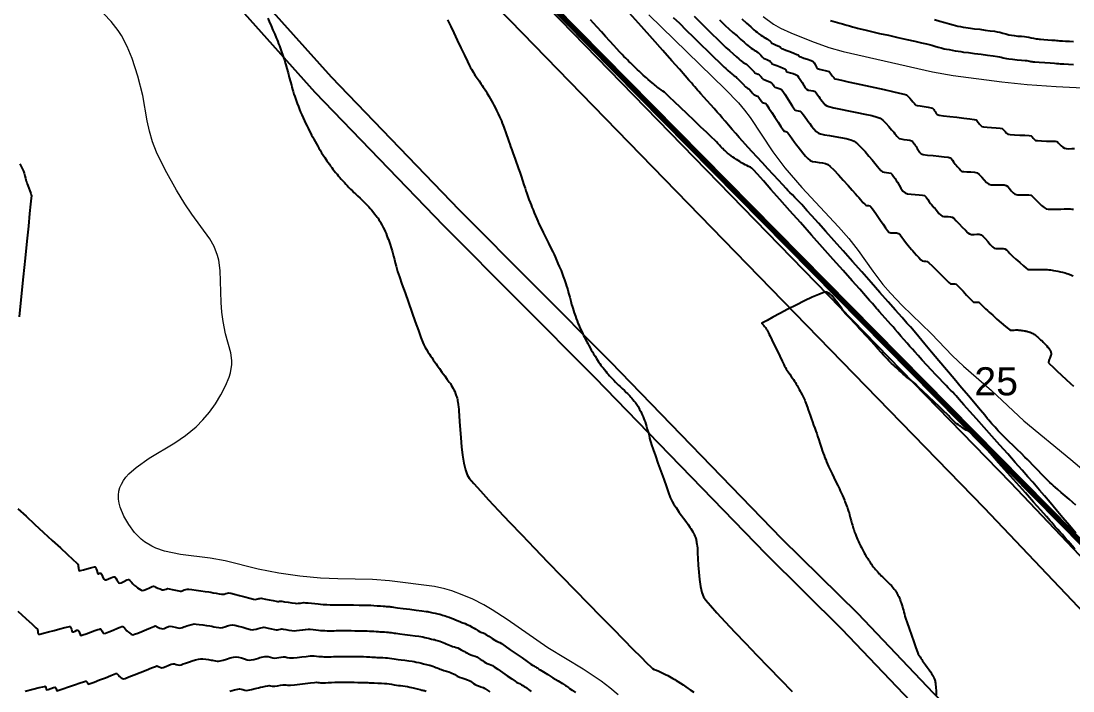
# Model space of a CAD drawing. Extents: x 27 to 849, y 0 to 853.
# Drawn here: x 122.7 to 312.8, y 187.6 to 308.7 of the extents above; entities that cross this region are included whole.
import ezdxf
from ezdxf.enums import TextEntityAlignment as Align

# ---------------------------------------------------------------- set-up
doc = ezdxf.new("R2010")
doc.units = 0
doc.header["$LTSCALE"] = 2
for name, color, linetype in [('ARQ - PORTAS E ESQUADRIAS 1-50', 2, 'Continuous'), ('Curva 1 m', 5, 'Continuous'), ('Curva Mestra', 1, 'Continuous'), ('TRA_Trecho_Rodoviario_L', 7, 'Continuous'), ('TXT - TEXTO 01', 142, 'Continuous')]:
    doc.layers.add(name, color=color, linetype=linetype)
doc.styles.add('ARIAL', font='arial.ttf')

msp = doc.modelspace()

# ---------------------------------------------------------------- linework, layer by layer
at = {"layer": 'ARQ - PORTAS E ESQUADRIAS 1-50', "const_width": 1}
msp.add_lwpolyline([(619.66, 64.96), (532.95, 53.73), (488.22, 57.38), (464.07, 66.69), (452.24, 74.7), (148.79, 382.23), (76.61, 469.9), (65.46, 493.56), (62.14, 582.82), (440.6, 808.53), (802.5, 491.86), (619.66, 64.96)], close=True, dxfattribs=at)
at = {"layer": 'Curva 1 m', "linetype": 'Continuous', "lineweight": -3}
for points, elevation in [([(313.31, 221.24), (312.78, 221.71), (312.13, 222.28), (311.42, 222.89), (310.71, 223.5), (310.08, 224.04), (309.58, 224.47), (309.28, 224.74), (308.99, 225), (308.66, 225.31), (308.32, 225.64), (307.99, 225.96), (307.71, 226.23), (307.45, 226.5), (307.06, 226.9), (306.58, 227.41), (306.05, 227.96), (305.52, 228.52), (305.02, 229.04), (304.61, 229.46), (304.14, 229.92), (303.49, 230.55), (302.75, 231.26), (302, 231.99), (301.31, 232.66), (300.75, 233.19), (300.42, 233.52), (300.1, 233.85), (299.71, 234.25), (299.32, 234.67), (298.97, 235.04), (298.73, 235.31), (298.47, 235.6), (298.17, 235.93), (297.88, 236.27), (297.63, 236.57), (297.4, 236.84), (296.88, 237.46), (296.1, 238.38), (295.12, 239.56), (293.97, 240.93), (292.7, 242.45), (291.35, 244.05), (289.97, 245.7), (288.59, 247.33), (287.28, 248.89), (286.06, 250.34), (284.99, 251.61), (284.1, 252.65), (283.44, 253.42), (282.82, 254.13), (281.92, 255.15), (280.77, 256.45), (279.43, 257.97), (277.93, 259.67), (276.32, 261.48), (274.65, 263.37), (272.95, 265.28), (271.27, 267.17), (269.66, 268.98), (268.15, 270.67), (266.8, 272.18), (265.65, 273.48), (264.74, 274.5), (264.11, 275.2), (263.81, 275.53), (263.44, 275.92), (263.02, 276.35), (262.56, 276.82), (262.1, 277.28), (261.67, 277.71), (261.31, 278.09), (260.97, 278.46), (260.38, 279.09), (259.6, 279.93), (258.68, 280.91), (257.7, 281.98), (256.69, 283.06), (255.72, 284.11), (254.85, 285.06), (254.14, 285.84), (253.63, 286.39), (253.11, 286.98), (252.52, 287.65), (251.89, 288.39), (251.24, 289.14), (250.59, 289.89), (249.98, 290.6), (249.44, 291.23), (248.99, 291.75), (248.52, 292.27), (247.96, 292.9), (247.34, 293.59), (246.7, 294.3), (246.1, 294.96), (245.58, 295.54), (245.19, 295.98), (244.96, 296.24), (244.73, 296.51), (244.47, 296.82), (244.19, 297.15), (243.93, 297.47), (243.7, 297.74), (243.42, 298.05), (242.73, 298.83), (241.68, 300.01), (240.32, 301.55), (238.69, 303.39), (236.84, 305.48), (234.82, 307.75), (232.68, 310.16)], 24), ([(167.28, 309.24), (167.56, 308.62), (167.89, 307.87), (168.23, 307.07), (168.55, 306.32), (168.81, 305.7), (168.96, 305.32), (169.09, 305), (169.24, 304.62), (169.39, 304.22), (169.53, 303.85), (169.65, 303.52), (169.78, 303.15), (169.95, 302.67), (170.13, 302.14), (170.3, 301.62), (170.44, 301.18), (170.56, 300.77), (170.74, 300.12), (170.95, 299.34), (171.17, 298.51), (171.38, 297.74), (171.55, 297.12), (171.65, 296.74), (171.76, 296.37), (171.89, 295.95), (172.02, 295.51), (172.16, 295.1), (172.28, 294.74), (172.42, 294.34), (172.61, 293.82), (172.83, 293.25), (173.04, 292.7), (173.23, 292.24), (173.43, 291.78), (173.68, 291.23), (173.95, 290.66), (174.19, 290.14), (174.39, 289.74), (174.57, 289.37), (174.78, 288.95), (175, 288.51), (175.22, 288.1), (175.41, 287.74), (175.6, 287.38), (175.84, 286.96), (176.08, 286.52), (176.32, 286.1), (176.53, 285.74), (176.75, 285.37), (177.03, 284.92), (177.31, 284.47), (177.58, 284.05), (177.78, 283.74), (177.97, 283.46), (178.18, 283.15), (178.42, 282.82), (178.64, 282.5), (178.84, 282.24), (179.04, 281.97), (179.29, 281.65), (179.55, 281.32), (179.81, 281.01), (180.03, 280.74), (180.26, 280.47), (180.54, 280.15), (180.84, 279.82), (181.13, 279.51), (181.38, 279.24), (181.64, 278.97), (181.94, 278.65), (182.27, 278.32), (182.59, 278.01), (182.86, 277.74), (183.14, 277.47), (183.53, 277.1), (183.97, 276.68), (184.4, 276.27), (184.76, 275.93), (185, 275.7), (185.25, 275.45), (185.54, 275.15), (185.82, 274.84), (186.06, 274.57), (186.31, 274.27), (186.61, 273.88), (186.89, 273.53), (187.07, 273.29), (187.22, 273.07), (187.39, 272.8), (187.53, 272.57), (187.68, 272.3), (187.92, 271.86), (188.17, 271.37), (188.37, 270.97), (188.51, 270.66), (188.66, 270.3), (188.82, 269.92), (188.96, 269.55), (189.09, 269.24), (189.22, 268.86), (189.4, 268.33), (189.59, 267.74), (189.77, 267.17), (189.92, 266.68), (190.04, 266.2), (190.18, 265.62), (190.32, 265), (190.47, 264.4), (190.6, 263.9), (190.76, 263.43), (191.09, 262.48), (191.55, 261.17), (192.1, 259.6), (192.71, 257.87), (193.34, 256.09), (193.96, 254.37), (194.52, 252.81), (194.98, 251.52), (195.32, 250.61), (195.49, 250.19), (195.69, 249.81), (195.95, 249.37), (196.24, 248.93), (196.5, 248.53), (196.7, 248.23), (196.93, 247.88), (197.19, 247.48), (197.46, 247.08), (197.7, 246.74), (197.92, 246.43), (198.3, 245.91), (198.77, 245.26), (199.28, 244.58), (199.74, 243.94), (200.1, 243.45), (200.29, 243.18), (200.45, 242.92), (200.63, 242.62), (200.81, 242.31), (200.94, 242.04), (201.08, 241.73), (201.23, 241.35), (201.36, 241), (201.44, 240.76), (201.5, 240.54), (201.56, 240.29), (201.61, 240.07), (201.65, 239.81), (201.71, 239.4), (201.76, 238.95), (201.81, 238.57), (201.84, 238.21), (201.88, 237.41), (201.95, 236.28), (202.04, 234.9), (202.17, 233.37), (202.32, 231.78), (202.51, 230.23), (202.74, 228.8), (203.01, 227.59), (203.33, 226.69), (203.72, 226.12), (204.53, 225.14), (205.71, 223.81), (207.21, 222.17), (208.99, 220.26), (210.99, 218.14), (213.18, 215.84), (215.5, 213.43), (217.91, 210.93), (220.36, 208.41), (222.81, 205.9), (225.2, 203.45), (227.49, 201.12), (229.64, 198.93), (231.59, 196.95), (233.3, 195.22), (234.73, 193.79), (235.82, 192.69), (236.53, 191.99), (236.81, 191.72), (237.14, 191.54), (237.55, 191.37), (237.97, 191.21), (238.32, 191.06), (238.69, 190.88), (239.15, 190.64), (239.59, 190.41), (239.92, 190.24), (240.2, 190.08), (240.52, 189.89), (240.85, 189.69), (241.12, 189.53), (241.42, 189.34), (241.86, 189.05), (242.37, 188.72), (242.88, 188.39), (243.29, 188.11), (243.65, 187.86), (244.27, 187.44)], 24), ([(199.79, 308.91), (199.96, 308.54), (200.35, 307.73), (200.89, 306.6), (201.53, 305.27), (202.19, 303.88), (202.82, 302.56), (203.37, 301.43), (203.76, 300.62), (203.94, 300.25), (204.09, 299.99), (204.27, 299.69), (204.45, 299.4), (204.61, 299.15), (204.8, 298.86), (205.12, 298.41), (205.48, 297.9), (205.82, 297.42), (206.06, 297.07), (206.25, 296.78), (206.47, 296.44), (206.7, 296.09), (206.91, 295.75), (207.09, 295.45), (207.27, 295.13), (207.5, 294.74), (207.74, 294.31), (207.96, 293.89), (208.15, 293.53), (208.37, 293.11), (208.65, 292.55), (208.94, 291.94), (209.2, 291.4), (209.37, 291.03), (209.51, 290.68), (209.68, 290.27), (209.84, 289.86), (209.98, 289.51), (210.09, 289.19), (210.25, 288.71), (210.45, 288.13), (210.65, 287.51), (210.85, 286.93), (211.02, 286.45), (211.18, 286.01), (211.4, 285.41), (211.65, 284.71), (211.93, 283.96), (212.19, 283.23), (212.43, 282.57), (212.62, 282.03), (212.83, 281.42), (213.07, 280.68), (213.33, 279.89), (213.58, 279.14), (213.79, 278.5), (213.94, 278.03), (214.11, 277.57), (214.3, 277.03), (214.5, 276.47), (214.7, 275.93), (214.87, 275.47), (215.03, 275.07), (215.23, 274.58), (215.45, 274.04), (215.69, 273.49), (215.91, 272.97), (216.1, 272.53), (216.31, 272.09), (216.66, 271.38), (217.09, 270.5), (217.56, 269.54), (218.04, 268.57), (218.47, 267.69), (218.81, 266.98), (219.03, 266.53), (219.23, 266.07), (219.48, 265.51), (219.74, 264.91), (219.98, 264.35), (220.17, 263.88), (220.29, 263.6), (220.41, 263.29), (220.55, 262.92), (220.69, 262.56), (220.8, 262.25), (220.9, 261.97), (221.03, 261.61), (221.16, 261.21), (221.29, 260.82), (221.4, 260.49), (221.51, 260.11), (221.67, 259.51), (221.86, 258.8), (222.05, 258.1), (222.21, 257.51), (222.31, 257.16), (222.41, 256.81), (222.53, 256.41), (222.66, 256), (222.77, 255.66), (222.88, 255.36), (223.02, 254.97), (223.19, 254.54), (223.35, 254.13), (223.49, 253.78), (223.64, 253.44), (223.83, 253.03), (224.03, 252.6), (224.21, 252.21), (224.35, 251.91), (224.53, 251.56), (224.73, 251.16), (224.94, 250.75), (225.12, 250.41), (225.31, 250.06), (225.53, 249.66), (225.76, 249.25), (225.96, 248.91), (226.18, 248.55), (226.44, 248.13), (226.7, 247.72), (226.9, 247.41), (227.08, 247.15), (227.29, 246.84), (227.51, 246.54), (227.69, 246.28), (227.89, 246.03), (228.13, 245.72), (228.38, 245.42), (228.59, 245.16), (228.81, 244.9), (229.08, 244.6), (229.36, 244.29), (229.6, 244.03), (229.85, 243.78), (230.15, 243.47), (230.45, 243.17), (230.71, 242.91), (230.97, 242.66), (231.34, 242.31), (231.74, 241.93), (232.09, 241.6), (232.31, 241.38), (232.5, 241.19), (232.72, 240.97), (232.93, 240.74), (233.11, 240.54), (233.3, 240.31), (233.53, 240.02), (233.73, 239.75), (233.87, 239.57), (233.98, 239.41), (234.11, 239.21), (234.21, 239.03), (234.33, 238.83), (234.5, 238.5), (234.69, 238.14), (234.84, 237.83), (234.97, 237.54), (235.12, 237.19), (235.26, 236.84), (235.38, 236.53), (235.48, 236.25), (235.61, 235.86), (235.76, 235.41), (235.89, 234.98), (236, 234.62), (236.1, 234.26), (236.2, 233.82), (236.31, 233.35), (236.42, 232.91), (236.52, 232.53), (236.66, 232.12), (236.94, 231.29), (237.34, 230.15), (237.82, 228.79), (238.34, 227.34), (238.85, 225.89), (239.33, 224.55), (239.74, 223.42), (240.03, 222.62), (240.18, 222.25), (240.38, 221.89), (240.64, 221.47), (240.89, 221.07), (241.09, 220.78), (241.26, 220.52), (241.46, 220.21), (241.66, 219.91), (241.84, 219.66), (242.04, 219.37), (242.4, 218.89), (242.83, 218.3), (243.26, 217.71), (243.6, 217.24), (243.78, 216.99), (243.95, 216.72), (244.13, 216.41), (244.27, 216.13), (244.37, 215.91), (244.49, 215.62), (244.58, 215.35), (244.65, 215.18), (244.69, 215.01), (244.74, 214.82), (244.77, 214.66), (244.8, 214.46), (244.84, 214.16), (244.89, 213.82), (244.93, 213.54), (244.94, 213.22), (244.97, 212.53), (245.02, 211.55), (245.09, 210.37), (245.2, 209.09), (245.34, 207.78), (245.53, 206.54), (245.77, 205.46), (246.06, 204.63), (246.46, 204.04), (247.28, 203.06), (248.46, 201.74), (249.95, 200.13), (251.68, 198.29), (253.61, 196.27), (255.67, 194.12), (257.81, 191.92), (259.96, 189.71), (262.09, 187.54)], 23), ([(313.34, 216.15), (312.18, 217.52), (310.99, 218.95), (309.8, 220.36), (308.68, 221.69), (307.66, 222.9), (306.8, 223.91), (306.15, 224.67), (305.55, 225.36), (304.69, 226.34), (303.62, 227.55), (302.38, 228.94), (301.03, 230.47), (299.61, 232.07), (298.17, 233.69), (296.75, 235.28), (295.41, 236.8), (294.18, 238.17), (293.12, 239.36), (292.28, 240.3), (291.69, 240.95), (291.42, 241.26), (291.09, 241.61), (290.69, 242.01), (290.28, 242.43), (289.88, 242.83), (289.55, 243.18), (289.25, 243.49), (288.73, 244.05), (288.04, 244.79), (287.25, 245.64), (286.42, 246.54), (285.59, 247.43), (284.84, 248.25), (284.22, 248.93), (283.79, 249.4), (283.34, 249.91), (282.83, 250.5), (282.27, 251.14), (281.71, 251.79), (281.18, 252.41), (280.7, 252.96), (280.3, 253.42), (279.9, 253.87), (279.4, 254.43), (278.86, 255.03), (278.33, 255.62), (277.86, 256.15), (277.49, 256.55), (277.29, 256.78), (277.07, 257.04), (276.81, 257.35), (276.56, 257.65), (276.34, 257.91), (276.06, 258.23), (275.35, 259.03), (274.28, 260.24), (272.9, 261.79), (271.28, 263.61), (269.48, 265.64), (267.56, 267.81), (265.57, 270.04), (263.59, 272.28), (261.66, 274.44), (259.86, 276.47), (258.24, 278.29), (256.86, 279.83), (255.78, 281.03), (255.07, 281.81), (254.79, 282.12), (254.52, 282.29), (254.19, 282.45), (253.86, 282.61), (253.57, 282.75), (253.28, 282.91), (252.94, 283.11), (252.59, 283.31), (252.3, 283.49), (252.01, 283.68), (251.67, 283.91), (251.34, 284.14), (251.05, 284.35), (250.76, 284.58), (250.41, 284.86), (250.1, 285.13), (249.9, 285.3), (249.73, 285.46), (249.54, 285.65), (249.37, 285.81), (249.2, 286), (248.94, 286.29), (248.65, 286.61), (248.4, 286.87), (248.13, 287.14), (247.51, 287.73), (246.62, 288.58), (245.53, 289.62), (244.33, 290.76), (243.09, 291.95), (241.89, 293.09), (240.8, 294.13), (239.9, 294.97), (239.27, 295.57), (238.99, 295.83), (238.71, 296.04), (238.37, 296.29), (238.04, 296.53), (237.81, 296.7), (237.62, 296.85), (237.4, 297.02), (237.18, 297.2), (236.99, 297.35), (236.76, 297.56), (236.42, 297.85), (236.06, 298.16), (235.76, 298.42), (235.5, 298.65), (235.16, 298.95), (234.79, 299.3), (234.43, 299.63), (234.13, 299.91), (233.84, 300.18), (233.51, 300.49), (233.16, 300.83), (232.84, 301.14), (232.56, 301.41), (232.29, 301.68), (231.98, 301.99), (231.66, 302.32), (231.35, 302.64), (231.09, 302.91), (230.85, 303.17), (230.4, 303.66), (229.81, 304.31), (229.12, 305.09), (228.36, 305.92), (227.59, 306.78), (226.85, 307.59), (226.19, 308.32), (225.65, 308.91)], 23), ([(240.59, 309.38), (241.7, 308.3), (242.94, 307.08), (244.26, 305.79), (245.58, 304.5), (246.83, 303.28), (247.94, 302.19), (248.85, 301.31), (249.48, 300.69), (249.78, 300.4), (250.08, 300.12), (250.46, 299.78), (250.85, 299.44), (251.16, 299.16), (251.31, 299.03), (251.44, 298.93), (251.59, 298.82), (251.69, 298.75), (251.82, 298.68), (251.94, 298.6), (252.15, 298.39), (252.61, 297.91), (253.16, 297.34), (253.63, 296.85), (253.86, 296.62), (254.05, 296.54), (254.24, 296.45), (254.39, 296.28), (254.65, 295.95), (254.93, 295.61), (255.13, 295.41), (255.36, 295.31), (255.65, 295.22), (255.88, 295.11), (256.06, 294.9), (256.3, 294.56), (256.54, 294.22), (256.7, 294.02), (256.89, 293.94), (257.13, 293.88), (257.32, 293.79), (257.5, 293.55), (257.87, 292.99), (258.39, 292.2), (258.96, 291.31), (259.54, 290.41), (260.05, 289.63), (260.42, 289.07), (260.59, 288.84), (260.74, 288.78), (260.95, 288.75), (261.11, 288.69), (261.28, 288.48), (261.63, 288.02), (262.06, 287.43), (262.49, 286.84), (262.85, 286.37), (263.15, 285.98), (263.55, 285.46), (264, 284.88), (264.47, 284.32), (264.92, 283.84), (265.32, 283.53), (265.76, 283.35), (266.31, 283.24), (266.93, 283.16), (267.54, 283.08), (268.1, 282.96), (268.54, 282.8), (268.96, 282.45), (269.62, 281.8), (270.43, 280.94), (271.31, 279.98), (272.17, 279.02), (272.93, 278.16), (273.52, 277.5), (273.83, 277.14), (274.13, 276.8), (274.5, 276.37), (274.87, 275.94), (275.18, 275.6), (275.36, 275.43), (275.59, 275.37), (275.88, 275.35), (276.11, 275.3), (276.28, 275.12), (276.56, 274.79), (276.88, 274.36), (277.19, 273.94), (277.45, 273.59), (277.7, 273.22), (278.06, 272.65), (278.49, 271.98), (278.92, 271.34), (279.3, 270.83), (279.56, 270.56), (279.93, 270.46), (280.43, 270.44), (280.93, 270.42), (281.31, 270.32), (281.58, 270.08), (281.9, 269.66), (282.24, 269.18), (282.54, 268.74), (282.77, 268.43), (283.02, 268.13), (283.31, 267.79), (283.61, 267.45), (283.86, 267.17), (284.14, 266.86), (284.53, 266.42), (284.96, 265.95), (285.33, 265.57), (285.56, 265.38), (285.84, 265.33), (286.19, 265.33), (286.47, 265.28), (286.76, 265.03), (287.35, 264.46), (288.13, 263.68), (288.98, 262.84), (289.76, 262.06), (290.37, 261.48), (290.66, 261.23), (290.9, 261.19), (291.19, 261.19), (291.48, 261.2), (291.71, 261.15), (291.95, 260.94), (292.39, 260.48), (292.97, 259.87), (293.58, 259.2), (294.15, 258.59), (294.59, 258.13), (294.82, 257.93), (295.11, 257.89), (295.48, 257.91), (295.78, 257.88), (295.98, 257.72), (296.3, 257.42), (296.67, 257.05), (297.04, 256.68), (297.35, 256.38), (297.7, 256.07), (298.31, 255.53), (299.07, 254.86), (299.87, 254.16), (300.6, 253.53), (301.14, 253.07), (301.38, 252.88), (301.55, 252.86), (301.76, 252.86), (301.95, 252.87), (302.2, 252.87), (302.52, 252.88), (302.72, 252.88), (302.87, 252.88), (303.02, 252.87), (303.16, 252.86), (303.37, 252.84), (303.56, 252.81), (303.76, 252.78), (304.01, 252.74), (304.2, 252.7), (304.33, 252.67), (304.49, 252.64), (304.62, 252.6), (304.84, 252.54), (305.01, 252.49), (305.09, 252.46), (305.18, 252.43), (305.31, 252.37), (305.47, 252.29), (305.58, 252.23), (305.73, 252.14), (305.85, 252.06), (306.03, 251.93), (306.27, 251.73), (306.49, 251.56), (306.72, 251.36), (306.98, 251.12), (307.17, 250.95), (307.29, 250.83), (307.43, 250.7), (307.55, 250.58), (307.66, 250.46), (307.79, 250.32), (307.9, 250.2), (308.07, 250), (308.3, 249.73), (308.45, 249.57), (308.54, 249.44), (308.63, 249.32), (308.71, 249.17), (308.76, 249.06), (308.79, 249), (308.81, 248.94), (308.84, 248.81), (308.86, 248.69), (308.86, 248.63), (308.86, 248.57), (308.85, 248.46), (308.83, 248.32), (308.78, 248.16), (308.72, 247.96), (308.64, 247.77), (308.53, 247.52), (308.46, 247.37), (308.43, 247.24), (308.41, 247.13), (308.41, 247.07), (308.41, 247.01), (308.42, 246.94), (308.43, 246.88), (308.63, 246.69), (309.16, 246.2), (309.9, 245.51), (310.75, 244.71), (311.61, 243.91), (312.36, 243.21), (312.89, 242.71)], 26), ([(244.34, 309.57), (245.45, 308.48), (246.57, 307.39), (247.61, 306.36), (248.51, 305.47), (249.21, 304.8), (249.61, 304.41), (250.11, 303.95), (250.73, 303.39), (251.38, 302.81), (251.99, 302.27), (252.45, 301.86), (252.69, 301.65), (252.94, 301.46), (253.23, 301.25), (253.44, 301.1), (253.6, 301.01), (253.79, 300.91), (253.94, 300.81), (254.12, 300.63), (254.45, 300.28), (254.83, 299.87), (255.18, 299.52), (255.38, 299.32), (255.62, 299.21), (255.9, 299.1), (256.13, 298.98), (256.28, 298.82), (256.45, 298.6), (256.63, 298.37), (256.8, 298.2), (257.1, 298.06), (257.55, 297.9), (258.01, 297.74), (258.3, 297.6), (258.45, 297.43), (258.61, 297.19), (258.76, 296.96), (258.92, 296.79), (259.16, 296.68), (259.52, 296.58), (259.89, 296.46), (260.17, 296.33), (260.37, 296.06), (260.73, 295.52), (261.17, 294.82), (261.64, 294.07), (262.08, 293.38), (262.42, 292.85), (262.61, 292.61), (262.84, 292.52), (263.13, 292.46), (263.43, 292.41), (263.65, 292.32), (263.84, 292.12), (264.11, 291.77), (264.41, 291.34), (264.71, 290.92), (264.96, 290.58), (265.24, 290.22), (265.59, 289.74), (266, 289.22), (266.42, 288.76), (266.81, 288.44), (267.21, 288.31), (267.9, 288.16), (268.79, 288.01), (269.79, 287.85), (270.82, 287.67), (271.8, 287.47), (272.65, 287.24), (273.27, 286.98), (273.87, 286.54), (274.56, 285.88), (275.27, 285.11), (275.94, 284.32), (276.53, 283.6), (276.98, 283.05), (277.23, 282.74), (277.49, 282.43), (277.79, 282.05), (278.1, 281.69), (278.38, 281.46), (278.71, 281.37), (279.13, 281.33), (279.56, 281.29), (279.88, 281.19), (280.14, 280.96), (280.41, 280.61), (280.67, 280.23), (280.88, 279.91), (281.09, 279.58), (281.39, 279.06), (281.73, 278.49), (282.1, 277.98), (282.47, 277.64), (282.9, 277.5), (283.55, 277.41), (284.29, 277.36), (285.02, 277.31), (285.62, 277.26), (285.97, 277.17), (286.27, 276.89), (286.58, 276.48), (286.86, 276.05), (287.06, 275.75), (287.25, 275.53), (287.47, 275.27), (287.69, 275.02), (287.89, 274.81), (288.07, 274.59), (288.31, 274.28), (288.6, 273.95), (288.89, 273.66), (289.16, 273.46), (289.47, 273.38), (289.86, 273.37), (290.28, 273.37), (290.67, 273.35), (290.99, 273.28), (291.27, 273.06), (291.71, 272.63), (292.25, 272.07), (292.82, 271.46), (293.37, 270.9), (293.82, 270.46), (294.13, 270.24), (294.49, 270.16), (294.94, 270.16), (295.42, 270.17), (295.88, 270.17), (296.23, 270.09), (296.54, 269.85), (296.95, 269.41), (297.41, 268.87), (297.87, 268.34), (298.27, 267.9), (298.56, 267.67), (298.89, 267.6), (299.31, 267.6), (299.77, 267.62), (300.18, 267.63), (300.48, 267.57), (300.78, 267.37), (301.09, 267.06), (301.39, 266.73), (301.66, 266.45), (301.97, 266.16), (302.52, 265.66), (303.19, 265.07), (303.85, 264.49), (304.39, 264.04), (304.68, 263.83), (304.93, 263.78), (305.24, 263.78), (305.55, 263.79), (305.82, 263.8), (306.16, 263.8), (306.65, 263.81), (307.1, 263.82), (307.36, 263.82), (307.56, 263.81), (307.77, 263.81), (307.96, 263.8), (308.16, 263.78), (308.46, 263.75), (308.78, 263.72), (309.05, 263.69), (309.33, 263.64), (309.7, 263.58), (310.06, 263.52), (310.32, 263.47), (310.59, 263.41), (310.9, 263.33), (311.17, 263.27), (311.44, 263.19), (311.74, 263.1), (311.94, 263.04), (312.11, 262.98), (312.28, 262.92), (312.44, 262.85), (312.67, 262.74), (312.87, 262.64)], 27), ([(248.91, 308.93), (249.45, 308.41), (249.98, 307.92), (250.64, 307.32), (251.36, 306.67), (252.1, 306.01), (252.8, 305.39), (253.39, 304.87), (253.83, 304.48), (254.07, 304.28), (254.34, 304.07), (254.66, 303.82), (254.97, 303.6), (255.19, 303.45), (255.43, 303.31), (255.71, 303.16), (255.94, 303.02), (256.13, 302.83), (256.39, 302.54), (256.67, 302.24), (256.9, 302.03), (257.17, 301.88), (257.51, 301.74), (257.83, 301.61), (258.03, 301.51), (258.17, 301.35), (258.32, 301.14), (258.47, 300.99), (258.75, 300.86), (259.29, 300.66), (259.91, 300.42), (260.45, 300.22), (260.72, 300.09), (260.86, 299.93), (261, 299.71), (261.13, 299.55), (261.34, 299.47), (261.74, 299.35), (262.22, 299.21), (262.67, 299.04), (263.01, 298.86), (263.24, 298.58), (263.53, 298.13), (263.85, 297.59), (264.16, 297.06), (264.43, 296.62), (264.64, 296.38), (264.98, 296.24), (265.43, 296.15), (265.88, 296.07), (266.2, 295.95), (266.43, 295.72), (266.66, 295.4), (266.88, 295.07), (267.07, 294.79), (267.26, 294.55), (267.49, 294.23), (267.77, 293.88), (268.05, 293.58), (268.31, 293.36), (268.72, 293.24), (269.6, 293.04), (270.81, 292.79), (272.23, 292.51), (273.73, 292.21), (275.19, 291.9), (276.47, 291.62), (277.44, 291.37), (277.99, 291.17), (278.47, 290.81), (279.01, 290.27), (279.55, 289.66), (280.04, 289.07), (280.42, 288.6), (280.63, 288.35), (280.8, 288.14), (281, 287.89), (281.2, 287.65), (281.4, 287.49), (281.7, 287.41), (282.23, 287.33), (282.83, 287.25), (283.35, 287.17), (283.65, 287.09), (283.83, 286.93), (284.01, 286.7), (284.18, 286.45), (284.32, 286.24), (284.46, 286.01), (284.65, 285.67), (284.89, 285.29), (285.13, 284.94), (285.37, 284.72), (285.77, 284.61), (286.54, 284.5), (287.53, 284.39), (288.58, 284.28), (289.55, 284.18), (290.28, 284.1), (290.63, 284.02), (290.83, 283.84), (291.04, 283.56), (291.22, 283.27), (291.36, 283.07), (291.53, 282.87), (291.73, 282.64), (291.91, 282.44), (292.07, 282.25), (292.29, 281.99), (292.53, 281.72), (292.76, 281.55), (293.09, 281.5), (293.66, 281.48), (294.34, 281.46), (295, 281.4), (295.5, 281.28), (295.89, 280.98), (296.32, 280.52), (296.75, 280), (297.18, 279.54), (297.59, 279.25), (298.02, 279.14), (298.6, 279.11), (299.23, 279.11), (299.86, 279.12), (300.39, 279.1), (300.75, 279.02), (301.06, 278.79), (301.37, 278.42), (301.68, 278.01), (301.99, 277.65), (302.3, 277.41), (302.77, 277.32), (303.46, 277.29), (304.21, 277.3), (304.84, 277.3), (305.18, 277.27), (305.38, 277.13), (305.59, 276.93), (305.79, 276.7), (305.97, 276.52), (306.22, 276.28), (306.66, 275.86), (307.16, 275.39), (307.64, 274.99), (307.99, 274.77), (308.36, 274.7), (308.82, 274.69), (309.29, 274.72), (309.69, 274.73), (310.08, 274.74), (310.63, 274.74), (311.22, 274.75), (311.72, 274.76), (312.01, 274.76), (312.3, 274.75), (312.62, 274.74), (312.91, 274.73)], 28), ([(252.96, 309.1), (253.84, 308.32), (254.6, 307.65), (255.15, 307.15), (255.44, 306.91), (255.72, 306.69), (256.06, 306.43), (256.41, 306.17), (256.72, 305.95), (256.94, 305.8), (257.19, 305.66), (257.48, 305.49), (257.76, 305.34), (257.94, 305.22), (258.1, 305.07), (258.26, 304.88), (258.42, 304.73), (258.71, 304.58), (259.2, 304.36), (259.68, 304.15), (259.92, 304.03), (260.03, 303.9), (260.14, 303.77), (260.39, 303.67), (260.94, 303.45), (261.65, 303.18), (262.35, 302.9), (262.9, 302.68), (263.14, 302.58), (263.25, 302.45), (263.35, 302.31), (263.61, 302.22), (264.18, 302.03), (264.86, 301.8), (265.48, 301.57), (265.85, 301.39), (266.06, 301.13), (266.26, 300.76), (266.45, 300.4), (266.67, 300.15), (266.98, 300.02), (267.48, 299.88), (268.04, 299.76), (268.5, 299.65), (268.75, 299.57), (268.9, 299.41), (269.05, 299.19), (269.19, 298.99), (269.35, 298.77), (269.58, 298.49), (269.8, 298.28), (270.14, 298.19), (270.97, 298), (272.18, 297.73), (273.66, 297.41), (275.32, 297.05), (277.03, 296.68), (278.69, 296.32), (280.2, 295.98), (281.44, 295.7), (282.32, 295.48), (282.71, 295.36), (283, 295.13), (283.33, 294.79), (283.64, 294.42), (283.89, 294.11), (284.03, 293.95), (284.15, 293.8), (284.28, 293.64), (284.41, 293.52), (284.67, 293.46), (285.22, 293.36), (285.92, 293.25), (286.62, 293.14), (287.17, 293.04), (287.42, 292.98), (287.54, 292.87), (287.66, 292.7), (287.76, 292.56), (287.89, 292.34), (288.08, 292.02), (288.28, 291.8), (288.64, 291.73), (289.44, 291.61), (290.55, 291.47), (291.81, 291.32), (293.07, 291.17), (294.17, 291.03), (294.96, 290.93), (295.29, 290.87), (295.43, 290.74), (295.56, 290.54), (295.66, 290.4), (295.79, 290.24), (295.93, 290.08), (296.05, 289.95), (296.2, 289.76), (296.36, 289.64), (296.65, 289.6), (297.29, 289.55), (298.11, 289.49), (298.95, 289.42), (299.64, 289.35), (300.01, 289.27), (300.27, 289.07), (300.54, 288.76), (300.8, 288.46), (301.06, 288.26), (301.47, 288.19), (302.24, 288.14), (303.19, 288.1), (304.14, 288.06), (304.89, 288.01), (305.27, 287.96), (305.46, 287.8), (305.65, 287.56), (305.85, 287.31), (306.04, 287.15), (306.41, 287.1), (307.12, 287.07), (308.01, 287.03), (308.89, 287.01), (309.58, 286.99), (309.89, 286.96), (310.02, 286.86), (310.16, 286.71), (310.28, 286.59), (310.44, 286.43), (310.71, 286.16), (311.01, 285.89), (311.29, 285.71), (311.59, 285.66), (312.05, 285.64), (312.59, 285.65), (313.12, 285.66)], 29), ([(268.99, 308.84), (269.44, 308.68), (269.82, 308.57), (270.25, 308.45), (270.71, 308.32), (271.15, 308.21), (271.53, 308.1), (271.92, 307.98), (272.42, 307.83), (272.95, 307.67), (273.46, 307.52), (273.9, 307.4), (274.33, 307.3), (275.2, 307.1), (276.42, 306.82), (277.88, 306.49), (279.49, 306.13), (281.15, 305.76), (282.77, 305.4), (284.24, 305.07), (285.47, 304.79), (286.36, 304.59), (286.81, 304.48), (287.3, 304.35), (287.86, 304.18), (288.46, 304.01), (289.02, 303.85), (289.52, 303.72), (289.94, 303.63), (290.44, 303.54), (290.99, 303.44), (291.55, 303.34), (292.07, 303.26), (292.53, 303.18), (293.04, 303.11), (293.91, 303), (295.01, 302.85), (296.2, 302.7), (297.38, 302.55), (298.41, 302.41), (299.17, 302.31), (299.54, 302.26), (299.84, 302.19), (300.18, 302.09), (300.53, 302), (300.83, 301.93), (301.21, 301.88), (301.89, 301.81), (302.71, 301.73), (303.52, 301.66), (304.17, 301.6), (304.48, 301.56), (304.75, 301.51), (305.04, 301.45), (305.23, 301.41), (305.42, 301.38), (305.61, 301.35), (305.95, 301.33), (306.72, 301.27), (307.71, 301.2), (308.7, 301.13), (309.48, 301.08), (309.82, 301.06), (310, 301.04), (310.19, 301.02), (310.48, 301), (311.15, 300.97), (312.01, 300.93), (312.9, 300.88)], 31), ([(287.79, 308.97), (288.74, 308.7), (289.68, 308.43), (290.52, 308.19), (291.19, 308), (291.6, 307.89), (292.01, 307.81), (292.48, 307.72), (292.98, 307.63), (293.45, 307.55), (293.86, 307.49), (294.3, 307.43), (295.04, 307.33), (295.96, 307.22), (296.95, 307.09), (297.88, 306.97), (298.64, 306.87), (299.12, 306.79), (299.59, 306.69), (300.13, 306.54), (300.69, 306.38), (301.23, 306.24), (301.7, 306.13), (302.22, 306.07), (302.85, 306), (303.5, 305.95), (304.07, 305.9), (304.44, 305.86), (304.82, 305.79), (305.27, 305.69), (305.68, 305.6), (305.94, 305.55), (306.18, 305.51), (306.45, 305.47), (306.69, 305.44), (306.98, 305.41), (307.56, 305.37), (308.27, 305.32), (308.99, 305.28), (309.56, 305.24), (309.85, 305.22), (310.09, 305.19), (310.36, 305.16), (310.6, 305.14), (310.9, 305.12), (311.49, 305.09), (312.21, 305.06), (312.92, 305.02)], 32), ([(122.45, 282.89), (122.94, 281.95), (123.14, 281.56), (123.26, 281.19), (123.39, 280.73), (123.5, 280.31), (123.58, 280.04), (123.65, 279.8), (123.74, 279.53), (123.82, 279.29), (123.94, 278.99), (124.13, 278.51), (124.31, 278.03), (124.42, 277.75), (124.47, 277.55), (124.53, 277.33), (124.56, 277.13), (124.52, 276.72), (124.42, 275.62), (124.25, 273.9), (124.02, 271.65), (123.75, 268.94), (123.44, 265.87), (123.1, 262.51), (122.74, 258.94), (122.37, 255.25)], 26), ([(313.18, 213.28), (312.75, 213.79), (312.32, 214.28), (311.94, 214.73), (311.62, 215.09), (311.3, 215.45), (310.9, 215.89), (310.48, 216.36), (310.09, 216.8), (309.78, 217.14), (309.61, 217.33), (309.41, 217.57), (309.18, 217.84), (308.98, 218.08), (308.71, 218.39), (308.02, 219.17), (306.99, 220.33), (305.7, 221.78), (304.22, 223.45), (302.62, 225.25), (300.99, 227.09), (299.39, 228.89), (297.91, 230.55), (296.61, 232), (295.58, 233.16), (294.89, 233.92), (294.61, 234.22), (294.36, 234.37), (294.06, 234.51), (293.8, 234.64), (293.54, 234.79), (293.22, 234.97), (292.95, 235.14), (292.76, 235.26), (292.54, 235.41), (292.31, 235.57), (292.12, 235.71), (291.85, 235.92), (291.55, 236.17), (291.35, 236.34), (291.24, 236.45), (291.11, 236.57), (291, 236.68), (290.83, 236.87), (290.58, 237.15), (290.36, 237.39), (290.1, 237.64), (289.51, 238.2), (288.69, 238.98), (287.73, 239.9), (286.72, 240.86), (285.76, 241.78), (284.93, 242.56), (284.34, 243.12), (284.08, 243.36), (283.82, 243.56), (283.52, 243.78), (283.29, 243.94), (283.12, 244.08), (282.92, 244.24), (282.75, 244.38), (282.59, 244.51), (282.37, 244.71), (282.13, 244.91), (281.93, 245.09), (281.7, 245.29), (281.41, 245.56), (281.1, 245.84), (280.84, 246.08), (280.59, 246.31), (280.31, 246.58), (280.03, 246.85), (279.8, 247.08), (279.57, 247.31), (279.3, 247.58), (279.04, 247.85), (278.81, 248.08), (278.58, 248.34), (278.14, 248.82), (277.57, 249.46), (276.92, 250.17), (276.26, 250.9), (275.66, 251.56), (275.19, 252.08), (274.76, 252.55), (274.26, 253.08), (273.73, 253.66), (273.19, 254.24), (272.65, 254.81), (272.16, 255.35), (271.73, 255.82), (271.31, 256.34), (270.84, 256.99), (270.33, 257.71), (269.81, 258.41), (269.28, 259.02), (268.87, 259.41), (268.57, 259.61), (268.38, 259.69), (268.28, 259.72), (268.22, 259.72), (268.03, 259.7), (267.62, 259.59), (266.87, 259.31), (265.68, 258.79), (264.29, 258.13), (262.8, 257.39), (261.28, 256.61), (259.84, 255.85), (258.56, 255.17), (257.53, 254.61), (256.95, 254.29), (256.69, 254.14), (256.6, 254.09), (256.59, 254.08), (256.59, 254.06), (256.63, 254.02), (256.71, 253.93), (256.82, 253.83), (256.93, 253.7), (257.09, 253.5), (257.22, 253.33), (257.32, 253.18), (257.44, 252.99), (257.54, 252.83), (257.66, 252.62), (257.81, 252.34), (257.94, 252.08), (258.09, 251.78), (258.41, 251.12), (258.84, 250.22), (259.33, 249.19), (259.82, 248.17), (260.25, 247.27), (260.57, 246.61), (260.71, 246.31), (260.85, 246.07), (261.01, 245.8), (261.16, 245.57), (261.34, 245.32), (261.62, 244.92), (261.91, 244.5), (262.13, 244.19), (262.29, 243.94), (262.48, 243.65), (262.66, 243.36), (262.81, 243.11), (262.97, 242.83), (263.17, 242.49), (263.36, 242.14), (263.52, 241.83), (263.66, 241.55), (263.85, 241.17), (264.05, 240.77), (264.22, 240.41), (264.33, 240.17), (264.43, 239.93), (264.54, 239.66), (264.65, 239.38), (264.74, 239.15), (264.83, 238.88), (264.97, 238.47), (265.14, 237.98), (265.3, 237.5), (265.43, 237.11), (265.56, 236.75), (265.74, 236.26), (265.95, 235.7), (266.16, 235.12), (266.35, 234.59), (266.5, 234.17), (266.67, 233.66), (266.87, 233.05), (267.07, 232.43), (267.25, 231.88), (267.38, 231.5), (267.52, 231.1), (267.69, 230.64), (267.85, 230.18), (268, 229.79), (268.13, 229.46), (268.3, 229.05), (268.48, 228.61), (268.66, 228.19), (268.82, 227.83), (268.99, 227.48), (269.27, 226.9), (269.61, 226.2), (269.98, 225.46), (270.32, 224.76), (270.6, 224.19), (270.77, 223.83), (270.94, 223.45), (271.14, 222.99), (271.34, 222.52), (271.51, 222.12), (271.61, 221.87), (271.73, 221.59), (271.85, 221.26), (271.96, 220.97), (272.04, 220.73), (272.15, 220.42), (272.26, 220.09), (272.35, 219.81), (272.44, 219.48), (272.58, 218.96), (272.74, 218.39), (272.87, 217.89), (272.96, 217.58), (273.03, 217.35), (273.11, 217.08), (273.19, 216.81), (273.27, 216.58), (273.36, 216.32), (273.49, 215.98), (273.63, 215.63), (273.75, 215.33), (273.88, 215.04), (274.04, 214.68), (274.2, 214.34), (274.32, 214.08), (274.44, 213.85), (274.58, 213.58), (274.71, 213.31), (274.84, 213.08), (274.96, 212.85), (275.11, 212.58), (275.26, 212.31), (275.4, 212.08), (275.54, 211.84), (275.72, 211.56), (275.89, 211.29), (276.02, 211.08), (276.19, 210.84), (276.38, 210.57), (276.55, 210.33), (276.73, 210.09), (276.95, 209.82), (277.15, 209.58), (277.3, 209.41), (277.48, 209.21), (277.66, 209), (277.82, 208.83), (277.99, 208.66), (278.18, 208.46), (278.39, 208.25), (278.56, 208.08), (278.79, 207.86), (279.12, 207.55), (279.43, 207.26), (279.63, 207.06), (279.8, 206.89), (280, 206.68), (280.16, 206.5), (280.34, 206.29), (280.53, 206.03), (280.66, 205.86), (280.74, 205.75), (280.83, 205.62), (280.9, 205.5), (281.01, 205.3), (281.18, 204.98), (281.32, 204.7), (281.44, 204.43), (281.57, 204.11), (281.67, 203.83), (281.76, 203.58), (281.88, 203.23), (282, 202.87), (282.09, 202.55), (282.17, 202.24), (282.26, 201.87), (282.35, 201.49), (282.43, 201.16), (282.56, 200.78), (282.84, 199.98), (283.22, 198.91), (283.64, 197.7), (284.07, 196.5), (284.45, 195.44), (284.74, 194.67), (284.87, 194.31), (285.01, 194.07), (285.18, 193.79), (285.35, 193.53), (285.48, 193.33), (285.64, 193.09), (285.82, 192.82), (285.98, 192.58), (286.16, 192.34), (286.47, 191.91), (286.82, 191.44), (287.12, 191.03), (287.28, 190.8), (287.39, 190.62), (287.51, 190.42), (287.6, 190.23), (287.69, 190.02), (287.79, 189.77), (287.85, 189.6), (287.9, 189.42), (287.94, 189.25), (287.96, 189.06), (288, 188.76), (288.04, 188.5), (288.05, 188.24), (288.08, 187.68), (288.12, 186.89)], 22), ([(122.14, 220.56), (123.6, 219.22), (125.16, 217.78), (126.77, 216.3), (128.34, 214.86), (129.8, 213.52), (131.06, 212.35), (132.07, 211.42), (132.73, 210.8), (132.98, 210.56), (133.03, 210.38), (133.04, 210.16), (133.06, 209.97), (133.1, 209.75), (133.14, 209.51), (133.22, 209.35), (133.46, 209.39), (133.96, 209.53), (134.61, 209.73), (135.27, 209.91), (135.72, 210.02), (135.96, 210.06), (136.07, 210.06), (136.1, 210.05), (136.13, 210.02), (136.2, 209.93), (136.3, 209.73), (136.41, 209.39), (136.53, 208.98), (136.62, 208.78), (136.76, 208.81), (136.96, 208.91), (137.12, 208.94), (137.23, 208.74), (137.41, 208.34), (137.62, 207.93), (137.84, 207.7), (138.1, 207.72), (138.49, 207.88), (138.92, 208.08), (139.25, 208.22), (139.45, 208.27), (139.55, 208.28), (139.59, 208.27), (139.63, 208.25), (139.72, 208.18), (139.85, 208), (140.02, 207.7), (140.23, 207.34), (140.45, 207.14), (140.8, 207.21), (141.3, 207.45), (141.8, 207.7), (142.14, 207.79), (142.39, 207.63), (142.67, 207.33), (142.92, 207.02), (143.08, 206.84), (143.23, 206.71), (143.4, 206.56), (143.56, 206.44), (143.74, 206.3), (144.03, 206.09), (144.34, 205.89), (144.61, 205.79), (144.91, 205.86), (145.4, 206.06), (145.93, 206.3), (146.38, 206.5), (146.62, 206.58), (146.8, 206.53), (147.01, 206.41), (147.19, 206.32), (147.43, 206.22), (147.82, 206.08), (148.22, 205.94), (148.47, 205.89), (148.68, 205.95), (148.93, 206.06), (149.14, 206.13), (149.44, 206.09), (150, 205.97), (150.64, 205.83), (151.19, 205.71), (151.46, 205.66), (151.62, 205.7), (151.8, 205.76), (151.95, 205.82), (152.17, 205.89), (152.47, 205.99), (152.75, 206.04), (153.02, 206.02), (153.59, 205.95), (154.34, 205.85), (155.17, 205.74), (155.97, 205.62), (156.62, 205.53), (157.03, 205.47), (157.45, 205.4), (157.96, 205.3), (158.48, 205.2), (158.92, 205.13), (159.19, 205.11), (159.44, 205.15), (159.72, 205.25), (160, 205.34), (160.24, 205.38), (160.59, 205.31), (161.29, 205.14), (162.19, 204.91), (163.16, 204.65), (164.05, 204.42), (164.72, 204.25), (165.03, 204.18), (165.25, 204.21), (165.5, 204.28), (165.67, 204.33), (165.87, 204.37), (166.07, 204.4), (166.32, 204.36), (166.86, 204.25), (167.56, 204.1), (168.25, 203.96), (168.81, 203.84), (169.07, 203.8), (169.23, 203.82), (169.41, 203.85), (169.57, 203.87), (169.81, 203.84), (170.33, 203.77), (170.99, 203.67), (171.67, 203.57), (172.24, 203.5), (172.57, 203.47), (172.86, 203.48), (173.19, 203.53), (173.53, 203.58), (173.82, 203.6), (174.11, 203.58), (174.6, 203.54), (175.19, 203.48), (175.82, 203.42), (176.39, 203.36), (176.82, 203.32), (177.32, 203.29), (177.94, 203.26), (178.56, 203.23), (179.06, 203.21), (179.32, 203.2), (179.52, 203.2), (179.74, 203.22), (179.94, 203.23), (180.13, 203.23), (180.41, 203.23), (180.7, 203.22), (180.94, 203.22), (181.27, 203.21), (181.93, 203.2), (182.81, 203.19), (183.78, 203.17), (184.71, 203.15), (185.47, 203.13), (185.94, 203.12), (186.44, 203.09), (187.05, 203.05), (187.67, 203), (188.17, 202.97), (188.44, 202.95), (188.7, 202.93), (188.98, 202.92), (189.19, 202.91), (189.36, 202.89), (189.55, 202.86), (189.71, 202.83), (190.03, 202.79), (190.76, 202.69), (191.79, 202.56), (192.95, 202.41), (194.12, 202.25), (195.14, 202.12), (195.89, 202.02), (196.21, 201.97), (196.42, 201.93), (196.65, 201.87), (196.86, 201.82), (197.13, 201.76), (197.57, 201.67), (198.04, 201.57), (198.36, 201.5), (198.59, 201.44), (198.86, 201.36), (199.13, 201.28), (199.36, 201.21), (199.65, 201.11), (200.06, 200.96), (200.5, 200.8), (200.86, 200.66), (201.24, 200.5), (201.71, 200.29), (202.13, 200.11), (202.37, 200), (202.57, 199.94), (202.8, 199.88), (202.99, 199.81), (203.26, 199.68), (203.73, 199.44), (204.22, 199.18), (204.59, 198.99), (204.89, 198.81), (205.25, 198.59), (205.58, 198.4), (205.79, 198.28), (206, 198.2), (206.24, 198.12), (206.45, 198.05), (206.72, 197.87), (207.24, 197.54), (207.84, 197.14), (208.35, 196.8), (208.62, 196.63), (208.81, 196.55), (209.03, 196.47), (209.21, 196.38), (209.51, 196.19), (210.19, 195.72), (211.12, 195.08), (212.19, 194.34), (213.24, 193.61), (214.17, 192.97), (214.84, 192.51), (215.11, 192.32), (215.28, 192.24), (215.45, 192.15), (215.57, 192.08), (215.74, 191.98), (215.89, 191.89), (216.01, 191.79), (216.15, 191.68), (216.28, 191.59), (216.53, 191.43), (217.11, 191.08), (217.92, 190.59), (218.83, 190.03), (219.75, 189.47), (220.55, 188.98), (221.13, 188.62), (221.36, 188.48), (221.49, 188.36), (221.62, 188.24), (221.83, 188.1), (222.3, 187.79), (222.9, 187.39)], 26), ([(122.11, 202.06), (123.57, 200.72), (124.69, 199.69), (125.4, 199.03), (125.66, 198.78), (125.69, 198.65), (125.71, 198.48), (125.72, 198.34), (125.75, 198.18), (125.78, 197.99), (125.84, 197.88), (126.1, 197.93), (126.75, 198.09), (127.65, 198.32), (128.68, 198.59), (129.71, 198.86), (130.63, 199.08), (131.19, 199.21), (131.46, 199.26), (131.57, 199.27), (131.59, 199.27), (131.62, 199.25), (131.66, 199.18), (131.72, 199.04), (131.79, 198.79), (131.87, 198.49), (131.98, 198.32), (132.18, 198.34), (132.47, 198.47), (132.76, 198.6), (132.98, 198.62), (133.12, 198.46), (133.25, 198.16), (133.38, 197.86), (133.52, 197.69), (133.84, 197.76), (134.47, 197.97), (135.27, 198.27), (136.06, 198.56), (136.59, 198.75), (136.87, 198.83), (136.99, 198.85), (137.02, 198.85), (137.05, 198.84), (137.12, 198.78), (137.22, 198.65), (137.34, 198.42), (137.5, 198.15), (137.67, 198), (137.98, 198.08), (138.59, 198.32), (139.36, 198.64), (140.13, 198.97), (140.64, 199.17), (140.91, 199.27), (141.03, 199.29), (141.06, 199.29), (141.1, 199.28), (141.2, 199.21), (141.37, 199.05), (141.58, 198.79), (141.76, 198.58), (141.87, 198.48), (142, 198.38), (142.12, 198.29), (142.32, 198.13), (142.63, 197.92), (142.9, 197.8), (143.19, 197.88), (143.78, 198.1), (144.54, 198.41), (145.37, 198.75), (146.12, 199.06), (146.68, 199.29), (146.93, 199.38), (147.07, 199.34), (147.22, 199.25), (147.36, 199.18), (147.52, 199.11), (147.79, 199), (148.08, 198.9), (148.32, 198.86), (148.58, 198.93), (148.95, 199.09), (149.33, 199.26), (149.65, 199.35), (150.04, 199.3), (150.56, 199.17), (151.06, 199.05), (151.4, 198.99), (151.62, 199.04), (151.88, 199.12), (152.14, 199.22), (152.37, 199.3), (152.67, 199.4), (153.1, 199.55), (153.57, 199.68), (153.96, 199.76), (154.32, 199.74), (154.89, 199.67), (155.57, 199.58), (156.24, 199.47), (156.81, 199.38), (157.17, 199.33), (157.55, 199.25), (157.99, 199.16), (158.42, 199.08), (158.8, 199.05), (159.13, 199.12), (159.56, 199.25), (160.04, 199.41), (160.51, 199.54), (160.9, 199.6), (161.34, 199.53), (162, 199.37), (162.77, 199.15), (163.53, 198.93), (164.14, 198.77), (164.48, 198.7), (164.8, 198.74), (165.18, 198.83), (165.53, 198.93), (165.78, 198.99), (166.03, 199.05), (166.32, 199.12), (166.57, 199.14), (166.86, 199.1), (167.37, 198.99), (167.97, 198.85), (168.5, 198.74), (168.82, 198.69), (169.05, 198.71), (169.32, 198.76), (169.59, 198.81), (169.82, 198.84), (170.1, 198.81), (170.55, 198.74), (171.09, 198.65), (171.63, 198.57), (172.07, 198.53), (172.5, 198.56), (173.03, 198.62), (173.6, 198.7), (174.14, 198.77), (174.57, 198.8), (174.98, 198.78), (175.48, 198.74), (175.98, 198.68), (176.45, 198.63), (176.82, 198.59), (177.17, 198.57), (177.6, 198.54), (178.03, 198.52), (178.42, 198.5), (178.69, 198.5), (178.98, 198.51), (179.32, 198.53), (179.65, 198.55), (179.94, 198.56), (180.23, 198.56), (180.64, 198.56), (181.1, 198.55), (181.56, 198.55), (181.94, 198.54), (182.37, 198.54), (183.04, 198.52), (183.83, 198.51), (184.62, 198.49), (185.28, 198.48), (185.69, 198.47), (186.04, 198.45), (186.45, 198.42), (186.88, 198.39), (187.27, 198.36), (187.57, 198.34), (187.93, 198.32), (188.36, 198.3), (188.77, 198.28), (189.07, 198.26), (189.31, 198.23), (189.59, 198.19), (189.87, 198.14), (190.11, 198.11), (190.45, 198.06), (191.14, 197.97), (192.04, 197.86), (193.01, 197.73), (193.91, 197.61), (194.62, 197.52), (194.98, 197.46), (195.29, 197.4), (195.65, 197.31), (196, 197.22), (196.28, 197.15), (196.55, 197.09), (196.88, 197.02), (197.18, 196.96), (197.4, 196.91), (197.64, 196.84), (197.91, 196.76), (198.15, 196.69), (198.37, 196.62), (198.68, 196.51), (199.01, 196.39), (199.28, 196.28), (199.54, 196.17), (199.84, 196.03), (200.15, 195.9), (200.41, 195.79), (200.69, 195.7), (201.03, 195.6), (201.36, 195.5), (201.64, 195.41), (201.93, 195.27), (202.27, 195.1), (202.6, 194.92), (202.84, 194.79), (203.05, 194.66), (203.29, 194.52), (203.53, 194.37), (203.75, 194.26), (204.01, 194.16), (204.37, 194.04), (204.75, 193.92), (205.06, 193.79), (205.33, 193.63), (205.69, 193.39), (206.08, 193.13), (206.43, 192.89), (206.68, 192.73), (206.96, 192.61), (207.28, 192.48), (207.61, 192.36), (207.88, 192.23), (208.21, 192.02), (208.86, 191.58), (209.69, 191), (210.58, 190.38), (211.4, 189.81), (212.02, 189.38), (212.3, 189.19), (212.51, 189.08), (212.76, 188.96), (212.98, 188.85), (213.16, 188.75), (213.4, 188.61), (213.65, 188.46), (213.86, 188.32), (214.11, 188.13), (214.39, 187.91), (214.64, 187.72), (214.91, 187.55)], 27), ([(123.45, 187.63), (124.8, 187.97), (125.95, 188.24), (126.63, 188.4), (126.95, 188.47), (127.06, 188.49), (127.08, 188.49), (127.11, 188.47), (127.15, 188.4), (127.19, 188.25), (127.25, 188.03), (127.34, 187.85), (127.61, 187.91), (128.08, 188.08), (128.57, 188.25), (128.84, 188.31), (128.97, 188.14), (129.08, 187.86), (129.2, 187.69), (129.53, 187.77), (130.28, 188.02), (131.28, 188.37), (132.37, 188.75), (133.37, 189.09), (134, 189.31), (134.32, 189.4), (134.43, 189.43), (134.45, 189.43), (134.48, 189.41), (134.54, 189.36), (134.63, 189.22), (134.74, 189.02), (134.88, 188.86), (135.2, 188.96), (135.93, 189.23), (136.9, 189.62), (137.95, 190.04), (138.92, 190.42), (139.53, 190.66), (139.84, 190.77), (139.95, 190.8), (139.97, 190.8), (140, 190.79), (140.07, 190.75), (140.18, 190.64), (140.32, 190.47), (140.43, 190.33), (140.55, 190.23), (140.68, 190.13), (140.81, 190.03), (141.01, 189.89), (141.2, 189.81), (141.5, 189.9), (142.2, 190.17), (143.16, 190.55), (144.25, 190.99), (145.34, 191.42), (146.29, 191.81), (146.97, 192.08), (147.24, 192.18), (147.38, 192.12), (147.53, 192.05), (147.69, 191.98), (147.94, 191.88), (148.17, 191.83), (148.41, 191.9), (148.86, 192.08), (149.38, 192.29), (149.86, 192.48), (150.17, 192.56), (150.43, 192.53), (150.75, 192.45), (151.06, 192.36), (151.33, 192.33), (151.63, 192.39), (152.03, 192.52), (152.44, 192.67), (152.79, 192.79), (153.13, 192.9), (153.63, 193.07), (154.2, 193.25), (154.75, 193.39), (155.17, 193.47), (155.58, 193.46), (156.09, 193.4), (156.6, 193.31), (157.04, 193.23), (157.32, 193.18), (157.57, 193.14), (157.86, 193.07), (158.15, 193.02), (158.4, 193), (158.69, 193.07), (159.2, 193.22), (159.84, 193.41), (160.52, 193.61), (161.12, 193.76), (161.55, 193.82), (162, 193.75), (162.52, 193.61), (163.06, 193.43), (163.56, 193.28), (163.94, 193.22), (164.31, 193.25), (164.76, 193.35), (165.21, 193.47), (165.61, 193.59), (165.88, 193.66), (166.15, 193.72), (166.47, 193.8), (166.79, 193.86), (167.07, 193.89), (167.38, 193.84), (167.79, 193.74), (168.21, 193.63), (168.57, 193.58), (168.91, 193.61), (169.32, 193.69), (169.72, 193.77), (170.07, 193.81), (170.41, 193.78), (170.82, 193.71), (171.22, 193.64), (171.57, 193.6), (171.96, 193.63), (172.63, 193.7), (173.44, 193.8), (174.26, 193.89), (174.93, 193.97), (175.32, 194), (175.67, 193.98), (176.09, 193.94), (176.5, 193.89), (176.82, 193.86), (177.11, 193.84), (177.44, 193.82), (177.78, 193.8), (178.07, 193.8), (178.34, 193.81), (178.73, 193.83), (179.16, 193.85), (179.59, 193.88), (179.94, 193.89), (180.29, 193.89), (180.79, 193.89), (181.38, 193.88), (181.98, 193.88), (182.52, 193.87), (182.94, 193.86), (183.43, 193.86), (184.01, 193.85), (184.61, 193.84), (185.12, 193.82), (185.44, 193.81), (185.73, 193.8), (186.07, 193.77), (186.4, 193.75), (186.69, 193.73), (187.01, 193.71), (187.51, 193.69), (188.07, 193.66), (188.58, 193.63), (188.94, 193.61), (189.3, 193.56), (189.72, 193.5), (190.14, 193.43), (190.51, 193.38), (190.85, 193.34), (191.42, 193.27), (192.09, 193.18), (192.77, 193.09), (193.36, 193.01), (193.76, 192.95), (194.14, 192.87), (194.61, 192.76), (195.08, 192.64), (195.46, 192.54), (195.69, 192.48), (195.95, 192.42), (196.23, 192.37), (196.44, 192.32), (196.6, 192.28), (196.78, 192.22), (196.94, 192.17), (197.15, 192.1), (197.44, 192), (197.69, 191.9), (197.93, 191.8), (198.21, 191.67), (198.45, 191.57), (198.7, 191.49), (199.13, 191.36), (199.61, 191.22), (200.04, 191.09), (200.3, 191), (200.57, 190.87), (200.87, 190.71), (201.1, 190.59), (201.29, 190.47), (201.51, 190.34), (201.7, 190.23), (201.94, 190.15), (202.38, 190), (202.89, 189.82), (203.36, 189.66), (203.67, 189.53), (203.93, 189.38), (204.21, 189.18), (204.5, 188.98), (204.75, 188.83), (205.01, 188.71), (205.39, 188.57), (205.81, 188.41), (206.22, 188.24), (206.55, 188.08), (206.9, 187.86), (207.45, 187.48)], 28), ([(160.46, 187.61), (161.26, 187.82), (161.88, 187.97), (162.21, 188.03), (162.48, 187.99), (162.8, 187.89), (163.12, 187.78), (163.4, 187.74), (163.75, 187.79), (164.33, 187.92), (164.99, 188.08), (165.59, 188.23), (165.98, 188.33), (166.38, 188.41), (166.86, 188.51), (167.29, 188.59), (167.57, 188.63), (167.81, 188.59), (168.08, 188.52), (168.32, 188.48), (168.58, 188.5), (169.05, 188.58), (169.59, 188.67), (170.05, 188.74), (170.32, 188.77), (170.56, 188.75), (170.83, 188.7), (171.07, 188.67), (171.4, 188.7), (172.11, 188.77), (173.06, 188.88), (174.08, 188.99), (175.02, 189.09), (175.74, 189.17), (176.07, 189.2), (176.31, 189.18), (176.59, 189.15), (176.82, 189.13), (177.02, 189.12), (177.24, 189.1), (177.44, 189.1), (177.7, 189.11), (178.2, 189.14), (178.82, 189.17), (179.44, 189.2), (179.94, 189.22), (180.45, 189.22), (181.2, 189.22), (182.07, 189.21), (182.91, 189.2), (183.58, 189.19), (183.94, 189.19), (184.26, 189.18), (184.63, 189.18), (184.97, 189.17), (185.19, 189.16), (185.39, 189.15), (185.62, 189.13), (185.82, 189.12), (186.06, 189.11), (186.55, 189.08), (187.17, 189.05), (187.83, 189.02), (188.41, 188.99), (188.82, 188.96), (189.21, 188.91), (189.67, 188.84), (190.14, 188.77), (190.57, 188.7), (190.9, 188.65), (191.28, 188.61), (191.72, 188.56), (192.15, 188.5), (192.53, 188.44), (192.95, 188.35), (193.59, 188.19), (194.28, 188.02), (194.84, 187.88), (195.11, 187.81), (195.31, 187.77), (195.48, 187.73), (195.61, 187.7), (195.73, 187.66), (195.9, 187.6)], 29)]:
    msp.add_lwpolyline(points, dxfattribs=dict(at, elevation=elevation))
at = {"layer": 'Curva Mestra', "lineweight": 0}
for points, elevation in [([(230.65, 186.94), (229.13, 188.18), (227.52, 189.39), (224.27, 191.57), (217.91, 195.46), (210.55, 200.53), (207.84, 202.3), (206.33, 203.19), (204.34, 204.22), (202.45, 205.04), (200.57, 205.72), (199.32, 206.09), (197.44, 206.49), (189.32, 207.56), (186.19, 207.77), (179.94, 207.9), (176.82, 208.05), (173.07, 208.4), (169.32, 208.91), (165.57, 209.66), (159.59, 211.16), (156.89, 211.61), (151.53, 212.33), (148.63, 212.92), (147.03, 213.45), (146.31, 213.78), (145, 214.6), (144.4, 215.09), (143.23, 216.28), (142.16, 217.7), (141.25, 219.25), (140.61, 220.83), (140.41, 221.6), (140.3, 222.33), (140.29, 223.04), (140.38, 223.73), (140.56, 224.39), (140.83, 225.03), (141.19, 225.65), (141.64, 226.26), (142.18, 226.87), (143.5, 228.04), (145.85, 229.71), (150.47, 232.49), (152.44, 233.79), (154.32, 235.37), (155.55, 236.64), (156.73, 238.05), (157.84, 239.56), (158.83, 241.14), (159.67, 242.76), (160.3, 244.36), (160.53, 245.14), (160.77, 246.65), (160.78, 247.37), (160.6, 248.76), (159.65, 252.18), (159.2, 254.44), (159.01, 256.07), (158.89, 257.82), (158.7, 263.61), (158.45, 265.48), (158.23, 266.35), (157.62, 267.94), (156.8, 269.37), (153.56, 273.81), (152.31, 275.68), (150.79, 278.13), (148.73, 281.81), (147.19, 284.99), (146.44, 286.91), (145.89, 288.81), (145.49, 290.69), (144.69, 295.27), (143.83, 298.75), (142.79, 301.94), (141.9, 304.1), (140.85, 306.11), (140.27, 307.01), (139.01, 308.61), (137.68, 310.02)], 25), ([(236.19, 309.81), (249.94, 296.4), (252.34, 293.92), (253.45, 292.62), (254.48, 291.26), (258.56, 285.07), (260.74, 282.17), (263.82, 278.61), (270.43, 271.54), (272.34, 269.4), (274.01, 267.27), (276.65, 263.48), (278.47, 261.1), (279.84, 259.53), (281.96, 257.29), (287.2, 252.22), (291.07, 248.19), (293.03, 246.31), (298.08, 241.94), (303.92, 236.47), (312.44, 229.49), (315.57, 226.81)], 25), ([(256.82, 309.53), (258.69, 308.15), (259.94, 307.43), (261.82, 306.56), (265.57, 305.07), (268.69, 303.92), (271.3, 303.2), (287.43, 299.55), (291.19, 298.88), (299.96, 297.72), (304.53, 297.27), (309.78, 296.9), (314.59, 296.65)], 30)]:
    msp.add_lwpolyline(points, dxfattribs=dict(at, elevation=elevation)).dxf.unprotected_set("ltscale", 0)
at = {"layer": 'TRA_Trecho_Rodoviario_L', "color": 1}
for points in [[(461.13, 60.76), (450.94, 66.48), (441.94, 72.87), (426.71, 85.87), (389.26, 124.74), (343.21, 171.83), (296.83, 220.68), (213.31, 306.52), (143.97, 377.7)], [(458.23, 29.23), (444.37, 34.16), (436.4, 37.81), (427.96, 43.17), (413.33, 56.8), (392.35, 76.88), (376.07, 94.84), (361.66, 110.81), (349.11, 124.13), (338.94, 134.3), (311.86, 162.5), (287.62, 187.24), (273.98, 201.57), (260.23, 215.16), (229.3, 247.05), (201.95, 274.51), (178.81, 298.54), (165.05, 313.91)], [(457.01, 25.42), (442.87, 30.45), (434.48, 34.29), (425.51, 39.99), (410.59, 53.89), (389.49, 74.09), (373.1, 92.16), (358.72, 108.09), (346.24, 121.35), (336.08, 131.5), (308.99, 159.71), (284.74, 184.47), (271.13, 198.77), (257.39, 212.34), (226.45, 244.25), (199.09, 271.71), (175.87, 295.82), (162.09, 311.22)], [(464.07, 66.69), (454.48, 72.07), (446.01, 78.09), (431.25, 90.69), (394, 129.35), (347.98, 176.42), (301.6, 225.26), (218.05, 311.13)]]:
    msp.add_lwpolyline(points, dxfattribs=at)

# ---------------------------------------------------------------- texts
at = {"layer": 'TXT - TEXTO 01', "style": 'ARIAL'}
msp.add_text('25', height=5.08, dxfattribs=at).set_placement((298.94, 239.54, 24), align=Align.BOTTOM_CENTER)

doc.saveas('drawing.dxf')
